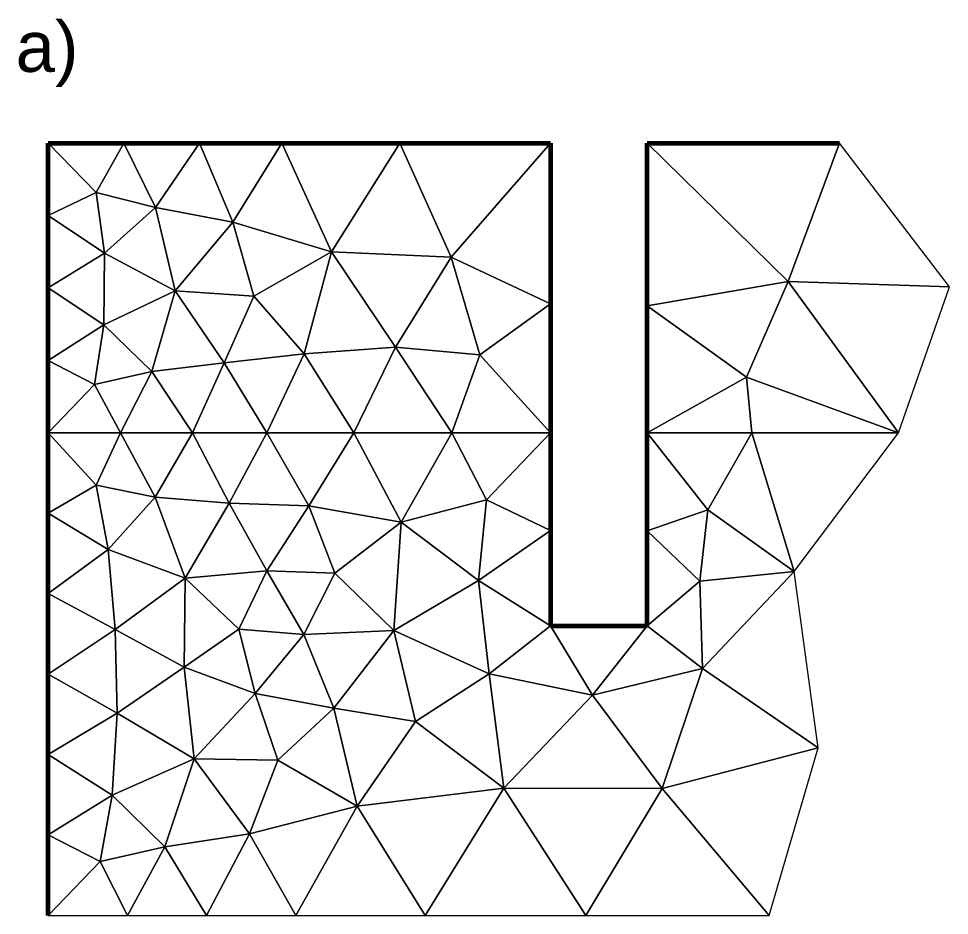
# Model space of a CAD drawing. Extents: x 1.2 to 53.9, y -43.5 to 3.2.
# Drawn here: x 1.23 to 25.33, y -20 to 3.23 of the extents above; entities that cross this region are included whole.
import ezdxf

# ---------------------------------------------------------------- set-up
doc = ezdxf.new("R2010")
doc.units = 0
doc.header["$MEASUREMENT"] = 0
doc.layers.add('layer', color=7, linetype='Continuous')
doc.styles.get("Standard").update_dxf_attribs({"font": 'ARIAL.TTF'})

msp = doc.modelspace()

# ---------------------------------------------------------------- linework, layer by layer
at = {"color": 1, "lineweight": 60}
for p, q in [((2, -20), (2, 0)), ((2, 0), (15, 0)), ((15, 0), (15, -12.5)), ((17.5, -12.5), (17.5, 0)), ((17.5, 0), (22.48, 0)), ((15, -12.5), (17.5, -12.5))]:
    msp.add_line(p, q, dxfattribs=at)
at = {"layer": 'layer', "color": 47, "lineweight": 9}
for points in [[(2, 0), (2, -1.875), (3.237, -1.278)], [(3.956, 0), (2, 0), (3.237, -1.278)], [(4.774, -1.665), (3.956, 0), (3.237, -1.278)], [(5.912, 0), (3.956, 0), (4.774, -1.665)], [(6.779, -2.043), (5.912, 0), (4.774, -1.665)], [(8.049, 0), (5.912, 0), (6.779, -2.043)], [(9.328, -2.811), (8.049, 0), (6.779, -2.043)], [(11.103, 0), (8.049, 0), (9.328, -2.811)], [(12.432, -2.954), (11.103, 0), (9.328, -2.811)], [(15, 0), (11.103, 0), (12.432, -2.954)], [(15, -4.159), (15, 0), (12.432, -2.954)], [(17.5, 0), (17.5, -4.216), (21.149, -3.582)], [(22.48, 0), (17.5, 0), (21.149, -3.582)], [(25.326, -3.716), (22.48, 0), (21.149, -3.582)], [(3.237, -1.278), (2, -1.875), (3.457, -2.849)], [(3.237, -1.278), (3.457, -2.849), (4.774, -1.665)], [(4.774, -1.665), (3.457, -2.849), (5.289, -3.828)], [(6.779, -2.043), (4.774, -1.665), (5.289, -3.828)], [(2, -1.875), (2, -3.75), (3.457, -2.849)], [(7.318, -3.961), (6.779, -2.043), (5.289, -3.828)], [(9.328, -2.811), (6.779, -2.043), (7.318, -3.961)], [(3.457, -2.849), (2, -3.75), (3.439, -4.701)], [(3.457, -2.849), (3.439, -4.701), (5.289, -3.828)], [(7.318, -3.961), (8.626, -5.456), (9.328, -2.811)], [(8.626, -5.456), (10.987, -5.281), (9.328, -2.811)], [(12.432, -2.954), (9.328, -2.811), (10.987, -5.281)], [(13.174, -5.479), (12.432, -2.954), (10.987, -5.281)], [(13.174, -5.479), (15, -4.159), (12.432, -2.954)], [(21.149, -3.582), (17.5, -4.216), (20.075, -6.059)], [(20.075, -6.059), (24.012, -7.5), (21.149, -3.582)], [(24.012, -7.5), (25.326, -3.716), (21.149, -3.582)], [(2, -3.75), (2, -5.625), (3.439, -4.701)], [(5.289, -3.828), (3.439, -4.701), (4.682, -5.911)], [(4.682, -5.911), (6.552, -5.692), (5.289, -3.828)], [(5.289, -3.828), (6.552, -5.692), (7.318, -3.961)], [(6.552, -5.692), (8.626, -5.456), (7.318, -3.961)], [(15, -7.5), (15, -4.159), (13.174, -5.479)], [(17.5, -4.216), (17.5, -7.5), (20.075, -6.059)], [(3.439, -4.701), (2, -5.625), (3.199, -6.247)], [(3.439, -4.701), (3.199, -6.247), (4.682, -5.911)], [(8.626, -5.456), (9.913, -7.5), (10.987, -5.281)], [(9.913, -7.5), (12.449, -7.5), (10.987, -5.281)], [(10.987, -5.281), (12.449, -7.5), (13.174, -5.479)], [(6.552, -5.692), (7.656, -7.5), (8.626, -5.456)], [(7.656, -7.5), (9.913, -7.5), (8.626, -5.456)], [(12.449, -7.5), (15, -7.5), (13.174, -5.479)], [(2, -5.625), (2, -7.5), (3.199, -6.247)], [(4.682, -5.911), (5.737, -7.5), (6.552, -5.692)], [(5.737, -7.5), (7.656, -7.5), (6.552, -5.692)], [(3.199, -6.247), (3.868, -7.5), (4.682, -5.911)], [(3.868, -7.5), (5.737, -7.5), (4.682, -5.911)], [(2, -7.5), (3.868, -7.5), (3.199, -6.247)], [(17.5, -7.5), (20.212, -7.5), (20.075, -6.059)], [(20.212, -7.5), (24.012, -7.5), (20.075, -6.059)], [(2, -7.5), (2, -9.583), (3.237, -8.854)], [(3.868, -7.5), (2, -7.5), (3.237, -8.854)], [(4.77, -9.165), (3.868, -7.5), (3.237, -8.854)], [(5.737, -7.5), (3.868, -7.5), (4.77, -9.165)], [(6.684, -9.319), (5.737, -7.5), (4.77, -9.165)], [(7.656, -7.5), (5.737, -7.5), (6.684, -9.319)], [(8.742, -9.392), (7.656, -7.5), (6.684, -9.319)], [(9.913, -7.5), (7.656, -7.5), (8.742, -9.392)], [(11.134, -9.817), (9.913, -7.5), (8.742, -9.392)], [(12.449, -7.5), (9.913, -7.5), (11.134, -9.817)], [(13.343, -9.236), (12.449, -7.5), (11.134, -9.817)], [(15, -7.5), (12.449, -7.5), (13.343, -9.236)], [(15, -10.03), (15, -7.5), (13.343, -9.236)], [(17.5, -7.5), (17.5, -10.036), (19.076, -9.496)], [(20.212, -7.5), (17.5, -7.5), (19.076, -9.496)], [(21.304, -11.096), (20.212, -7.5), (19.076, -9.496)], [(24.012, -7.5), (20.212, -7.5), (21.304, -11.096)], [(3.237, -8.854), (2, -9.583), (3.548, -10.522)], [(3.237, -8.854), (3.548, -10.522), (4.77, -9.165)], [(4.77, -9.165), (3.548, -10.522), (5.548, -11.267)], [(6.684, -9.319), (4.77, -9.165), (5.548, -11.267)], [(7.655, -11.078), (6.684, -9.319), (5.548, -11.267)], [(8.742, -9.392), (6.684, -9.319), (7.655, -11.078)], [(9.416, -11.133), (8.742, -9.392), (7.655, -11.078)], [(11.134, -9.817), (8.742, -9.392), (9.416, -11.133)], [(13.139, -11.325), (13.343, -9.236), (11.134, -9.817)], [(13.139, -11.325), (15, -10.03), (13.343, -9.236)], [(2, -9.583), (2, -11.667), (3.548, -10.522)], [(19.076, -9.496), (17.5, -10.036), (18.866, -11.347)], [(19.076, -9.496), (18.866, -11.347), (21.304, -11.096)], [(11.134, -9.817), (9.416, -11.133), (10.943, -12.625)], [(10.943, -12.625), (13.139, -11.325), (11.134, -9.817)], [(15, -12.5), (15, -10.03), (13.139, -11.325)], [(17.5, -10.036), (17.5, -12.5), (18.866, -11.347)], [(3.548, -10.522), (2, -11.667), (3.732, -12.592)], [(3.548, -10.522), (3.732, -12.592), (5.548, -11.267)], [(7.655, -11.078), (5.548, -11.267), (6.935, -12.588)], [(8.614, -12.724), (7.655, -11.078), (6.935, -12.588)], [(9.416, -11.133), (7.655, -11.078), (8.614, -12.724)], [(5.548, -11.267), (3.732, -12.592), (5.52, -13.573)], [(5.548, -11.267), (5.52, -13.573), (6.935, -12.588)], [(10.943, -12.625), (9.416, -11.133), (8.614, -12.724)], [(18.866, -11.347), (18.939, -13.606), (21.304, -11.096)], [(21.304, -11.096), (18.939, -13.606), (21.926, -15.662)], [(13.413, -13.742), (13.139, -11.325), (10.943, -12.625)], [(15, -12.5), (13.139, -11.325), (13.413, -13.742)], [(18.866, -11.347), (17.5, -12.5), (18.939, -13.606)], [(2, -11.667), (2, -13.75), (3.732, -12.592)], [(16.092, -14.297), (15, -12.5), (13.413, -13.742)], [(17.5, -12.5), (15, -12.5), (16.092, -14.297)], [(17.5, -12.5), (16.092, -14.297), (18.939, -13.606)], [(3.732, -12.592), (2, -13.75), (3.78, -14.764)], [(3.732, -12.592), (3.78, -14.764), (5.52, -13.573)], [(6.935, -12.588), (5.52, -13.573), (7.358, -14.249)], [(8.614, -12.724), (6.935, -12.588), (7.358, -14.249)], [(9.39, -14.629), (8.614, -12.724), (7.358, -14.249)], [(9.39, -14.629), (10.943, -12.625), (8.614, -12.724)], [(11.505, -14.982), (10.943, -12.625), (9.39, -14.629)], [(13.413, -13.742), (10.943, -12.625), (11.505, -14.982)], [(5.52, -13.573), (3.78, -14.764), (5.778, -15.943)], [(5.52, -13.573), (5.778, -15.943), (7.358, -14.249)], [(18.939, -13.606), (16.092, -14.297), (17.888, -16.713)], [(17.888, -16.713), (21.926, -15.662), (18.939, -13.606)], [(2, -13.75), (2, -15.833), (3.78, -14.764)], [(11.505, -14.982), (13.795, -16.703), (13.413, -13.742)], [(16.092, -14.297), (13.413, -13.742), (13.795, -16.703)], [(5.778, -15.943), (7.943, -15.982), (7.358, -14.249)], [(7.943, -15.982), (9.39, -14.629), (7.358, -14.249)], [(13.795, -16.703), (17.888, -16.713), (16.092, -14.297)], [(7.943, -15.982), (9.999, -17.17), (9.39, -14.629)], [(9.999, -17.17), (11.505, -14.982), (9.39, -14.629)], [(3.78, -14.764), (2, -15.833), (3.652, -16.882)], [(3.78, -14.764), (3.652, -16.882), (5.778, -15.943)], [(9.999, -17.17), (13.795, -16.703), (11.505, -14.982)], [(2, -15.833), (2, -17.917), (3.652, -16.882)], [(17.888, -16.713), (20.662, -20), (21.926, -15.662)], [(5.778, -15.943), (3.652, -16.882), (5.019, -18.221)], [(5.019, -18.221), (7.206, -17.887), (5.778, -15.943)], [(5.778, -15.943), (7.206, -17.887), (7.943, -15.982)], [(7.206, -17.887), (9.999, -17.17), (7.943, -15.982)], [(9.999, -17.17), (11.76, -20), (13.795, -16.703)], [(11.76, -20), (15.914, -20), (13.795, -16.703)], [(13.795, -16.703), (15.914, -20), (17.888, -16.713)], [(15.914, -20), (20.662, -20), (17.888, -16.713)], [(3.652, -16.882), (2, -17.917), (3.343, -18.605)], [(3.652, -16.882), (3.343, -18.605), (5.019, -18.221)], [(7.206, -17.887), (8.405, -20), (9.999, -17.17)], [(8.405, -20), (11.76, -20), (9.999, -17.17)], [(2, -17.917), (2, -20), (3.343, -18.605)], [(5.019, -18.221), (6.094, -20), (7.206, -17.887)], [(6.094, -20), (8.405, -20), (7.206, -17.887)], [(3.343, -18.605), (4.047, -20), (5.019, -18.221)], [(4.047, -20), (6.094, -20), (5.019, -18.221)], [(2, -20), (4.047, -20), (3.343, -18.605)]]:
    msp.add_3dface(points, dxfattribs=at)

# ---------------------------------------------------------------- texts
at = {"color": 7}
msp.add_text('a)', height=1.3104, dxfattribs=at).set_placement((1.155, 1.847))

doc.saveas('drawing.dxf')
